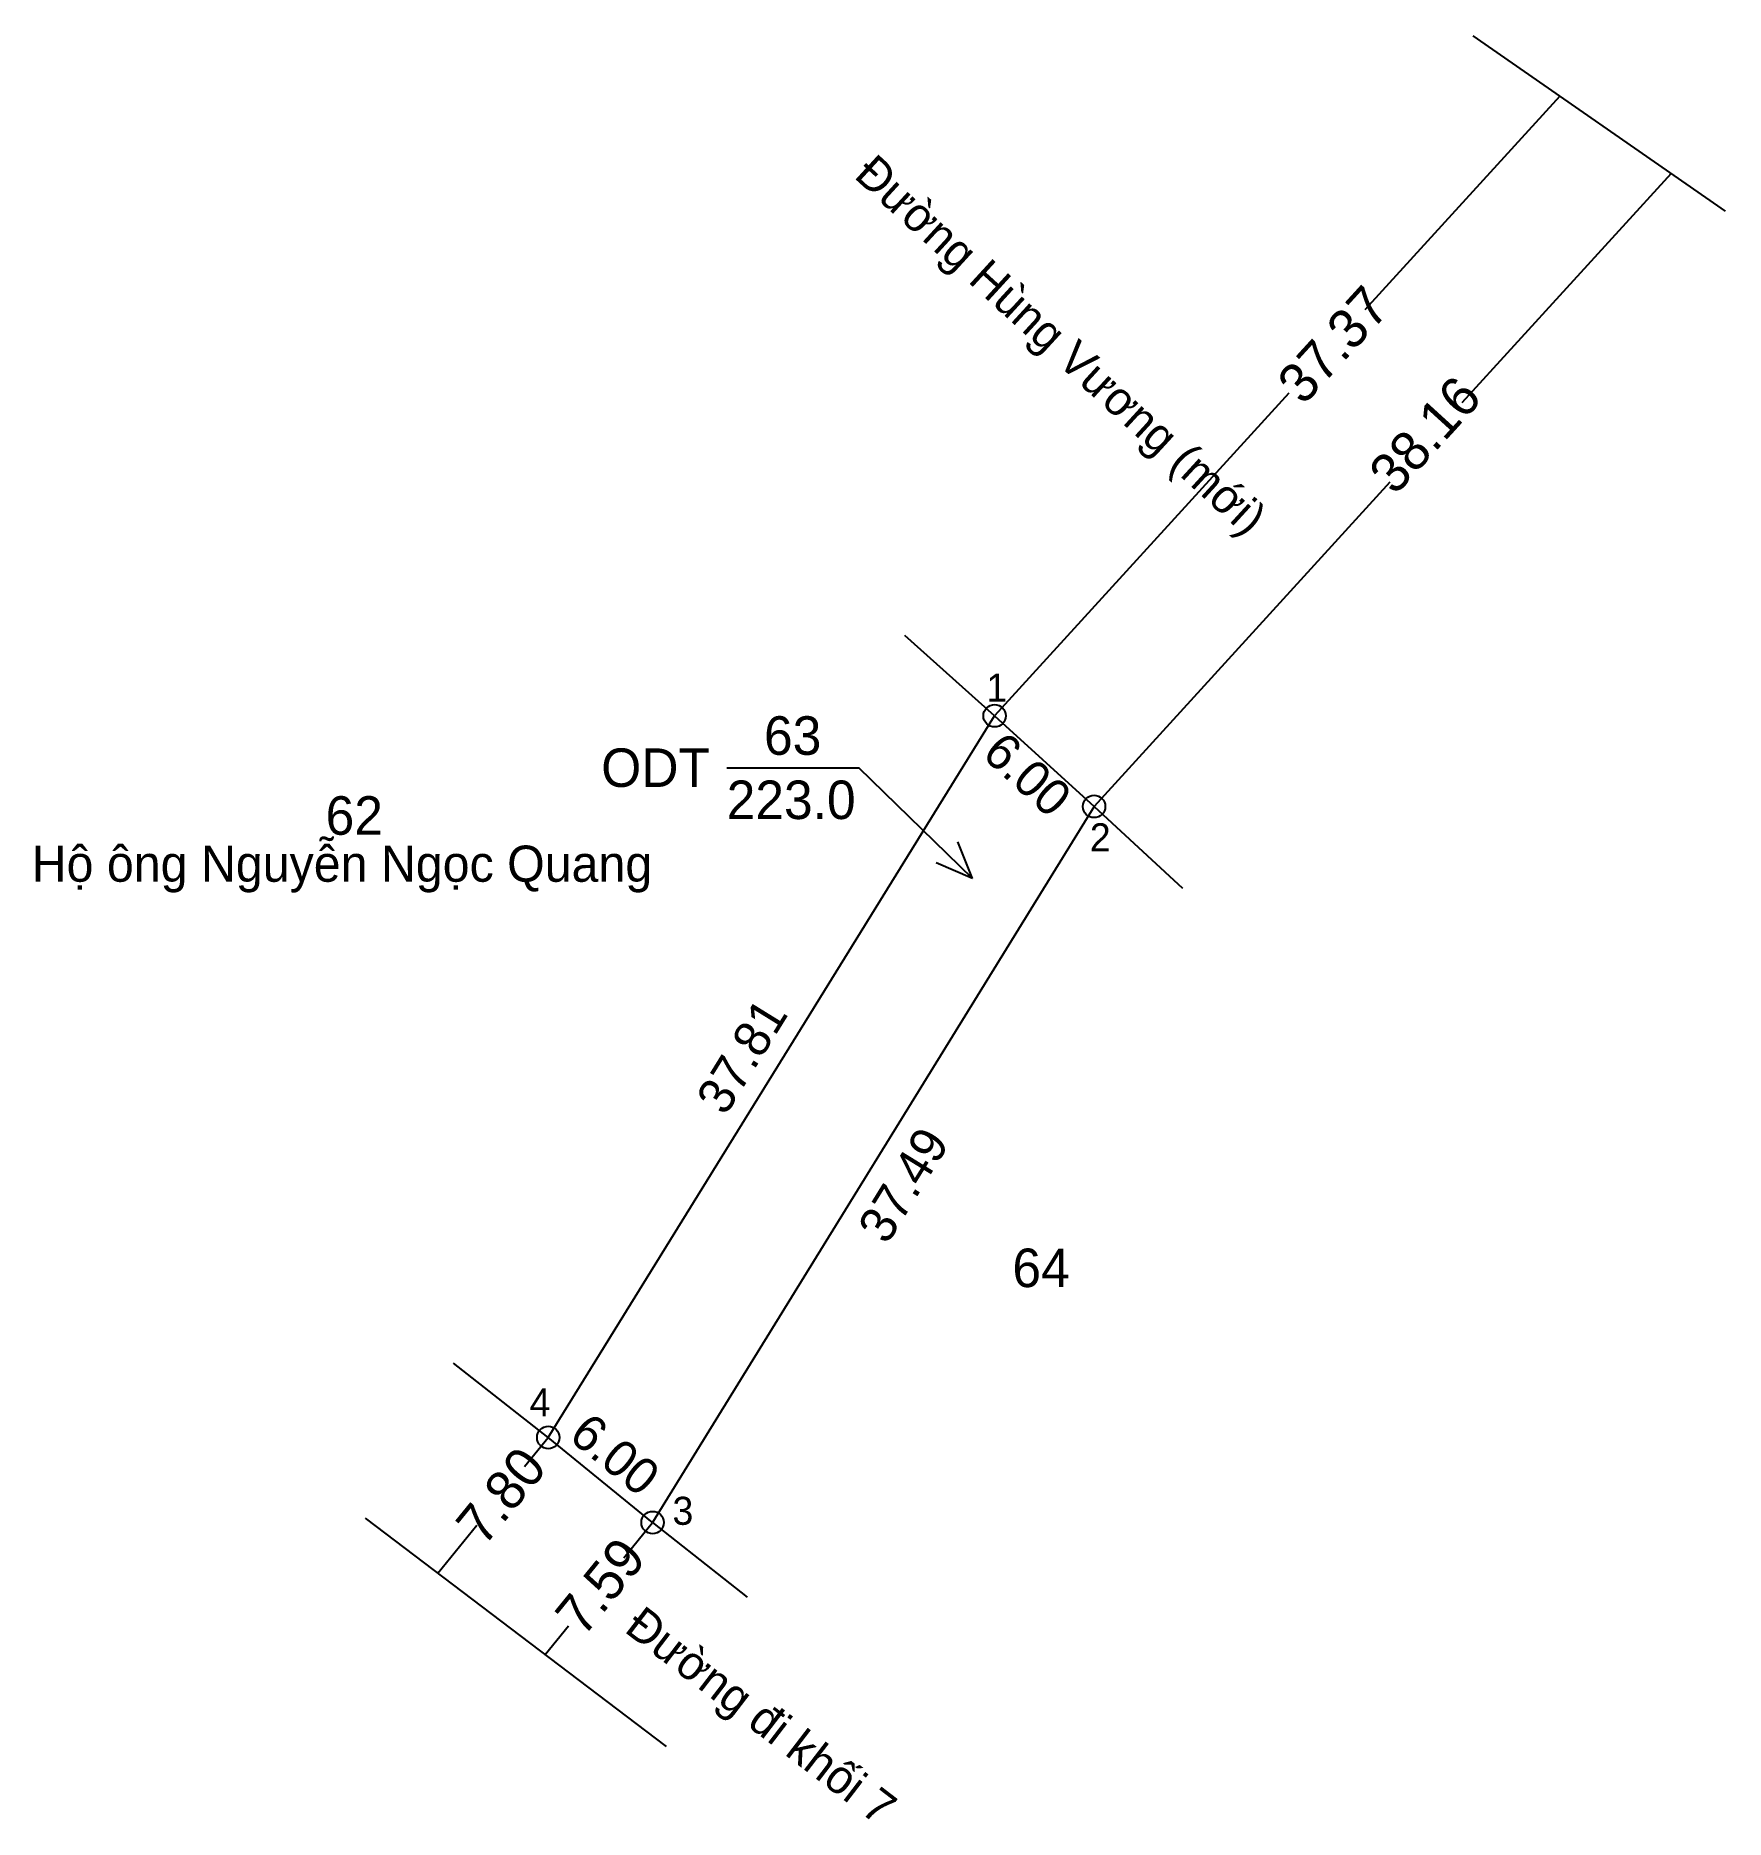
# Model space of a CAD drawing. Extents: x 551316.5 to 551391.8, y 1840127.9 to 1840207.3.
import ezdxf

# ---------------------------------------------------------------- set-up
doc = ezdxf.new("R2010")
doc.units = 0
for name, color, linetype in [('CanhThua', 7, 'Continuous'), ('ChieuDaiCanhThua', 7, 'Continuous'), ('Level 1', 7, 'Continuous'), ('Level 23', 7, 'Continuous'), ('MocDinhThua', 7, 'Continuous'), ('NhanDiaChinhThua', 7, 'Continuous'), ('NhanTuCan', 7, 'Continuous'), ('RauThua', 7, 'Continuous'), ('SoHieuDinhThua', 7, 'Continuous'), ('TenChuLanCan', 7, 'Continuous')]:
    doc.layers.add(name, color=color, linetype=linetype)

msp = doc.modelspace()

# ---------------------------------------------------------------- linework, layer by layer
at = {"layer": 'CanhThua'}
for p, q in [((551339.39, 1840144.87), (551359.28, 1840177.03)), ((551359.28, 1840177.03), (551363.71, 1840172.99)), ((551363.71, 1840172.99), (551344.04, 1840141.08)), ((551344.04, 1840141.08), (551339.39, 1840144.87))]:
    msp.add_line(p, q, dxfattribs=at)
at = {"layer": 'Level 1'}
for p, q in [((551384.46, 1840204.641), (551375.782, 1840195.125)), ((551389.426, 1840201.188), (551380.105, 1840190.967)), ((551372.394, 1840191.41), (551359.28, 1840177.03)), ((551376.883, 1840187.434), (551363.71, 1840172.99)), ((551358.292, 1840169.785), (551353.226, 1840174.717)), ((551358.292, 1840169.785), (551357.638, 1840171.412)), ((551358.292, 1840169.785), (551356.681, 1840170.477)), ((551338.337, 1840143.578), (551339.39, 1840144.87)), ((551334.462, 1840138.824), (551336.211, 1840140.97)), ((551342.759, 1840139.508), (551344.04, 1840141.08)), ((551339.245, 1840135.197), (551340.284, 1840136.471))]:
    msp.add_line(p, q, dxfattribs=at)
at = {"layer": 'Level 23'}
for points in [[(551380.586, 1840207.334), (551391.84, 1840199.51)], [(551331.223, 1840141.28), (551344.649, 1840131.098)]]:
    msp.add_lwpolyline(points, dxfattribs=at)
at = {"layer": 'MocDinhThua'}
for centre in [(551359.28, 1840177.03), (551363.71, 1840172.99), (551339.39, 1840144.87), (551344.04, 1840141.08)]:
    msp.add_circle(centre, 0.5, dxfattribs=at)
at = {"layer": 'NhanDiaChinhThua'}
msp.add_line((551347.339, 1840174.717), (551353.227, 1840174.717), dxfattribs=at)
at = {"layer": 'RauThua'}
for p, q in [((551359.28, 1840177.03), (551355.272, 1840180.6)), ((551363.71, 1840172.99), (551367.654, 1840169.35)), ((551339.39, 1840144.87), (551335.17, 1840148.187)), ((551344.04, 1840141.08), (551348.255, 1840137.758))]:
    msp.add_line(p, q, dxfattribs=at)

# ---------------------------------------------------------------- texts
at = {"layer": 'ChieuDaiCanhThua'}
for s, rotation, p in [('6.00', 317.63631, (551358.658, 1840175.239)), ('37.81', 58.26445, (551347.279, 1840159.156)), ('37.49', 58.34944, (551354.481, 1840153.415)), ('6.00', 320.81811, (551340.238, 1840144.821))]:
    msp.add_text(s, height=1.6102, rotation=rotation, dxfattribs=at).set_placement(p)
at = {"layer": 'Level 1'}
for s, height, rotation, p in [('Đường Hùng Vương (mới)', 1.5, 317.51947, (551352.964, 1840201.039)), ('37.37', 1.75, 47.63631, (551373.04, 1840190.82)), ('38.16', 1.75, 47.63631, (551377.122, 1840186.81)), ('7.80', 1.75, 50.81811, (551336.523, 1840139.966)), ('7.59', 1.75, 50.81811, (551340.948, 1840135.93)), ('Đường đi khối 7', 1.5, 322.53327, (551342.727, 1840136.246))]:
    msp.add_text(s, height=height, rotation=rotation, dxfattribs=at).set_placement(p)
at = {"layer": 'NhanDiaChinhThua'}
for s, p in [('63', (551349.003, 1840175.29)), ('ODT', (551341.748, 1840173.858)), ('223.0', (551347.339, 1840172.427))]:
    msp.add_text(s, height=1.7175, dxfattribs=at).set_placement(p)
at = {"layer": 'NhanTuCan'}
for s, p in [('62', (551329.467, 1840171.727)), ('64', (551360.07, 1840151.571))]:
    msp.add_text(s, height=1.7175, dxfattribs=at).set_placement(p)
at = {"layer": 'SoHieuDinhThua'}
for s, p in [('1', (551358.909, 1840177.659)), ('2', (551363.521, 1840170.99)), ('4', (551338.558, 1840145.812)), ('3', (551344.923, 1840140.979))]:
    msp.add_text(s, height=1.25, dxfattribs=at).set_placement(p)
at = {"layer": 'TenChuLanCan'}
msp.add_text('Hộ ông Nguyễn Ngọc Quang', height=1.61018, dxfattribs=at).set_placement((551316.371, 1840169.634))

doc.saveas('drawing.dxf')
